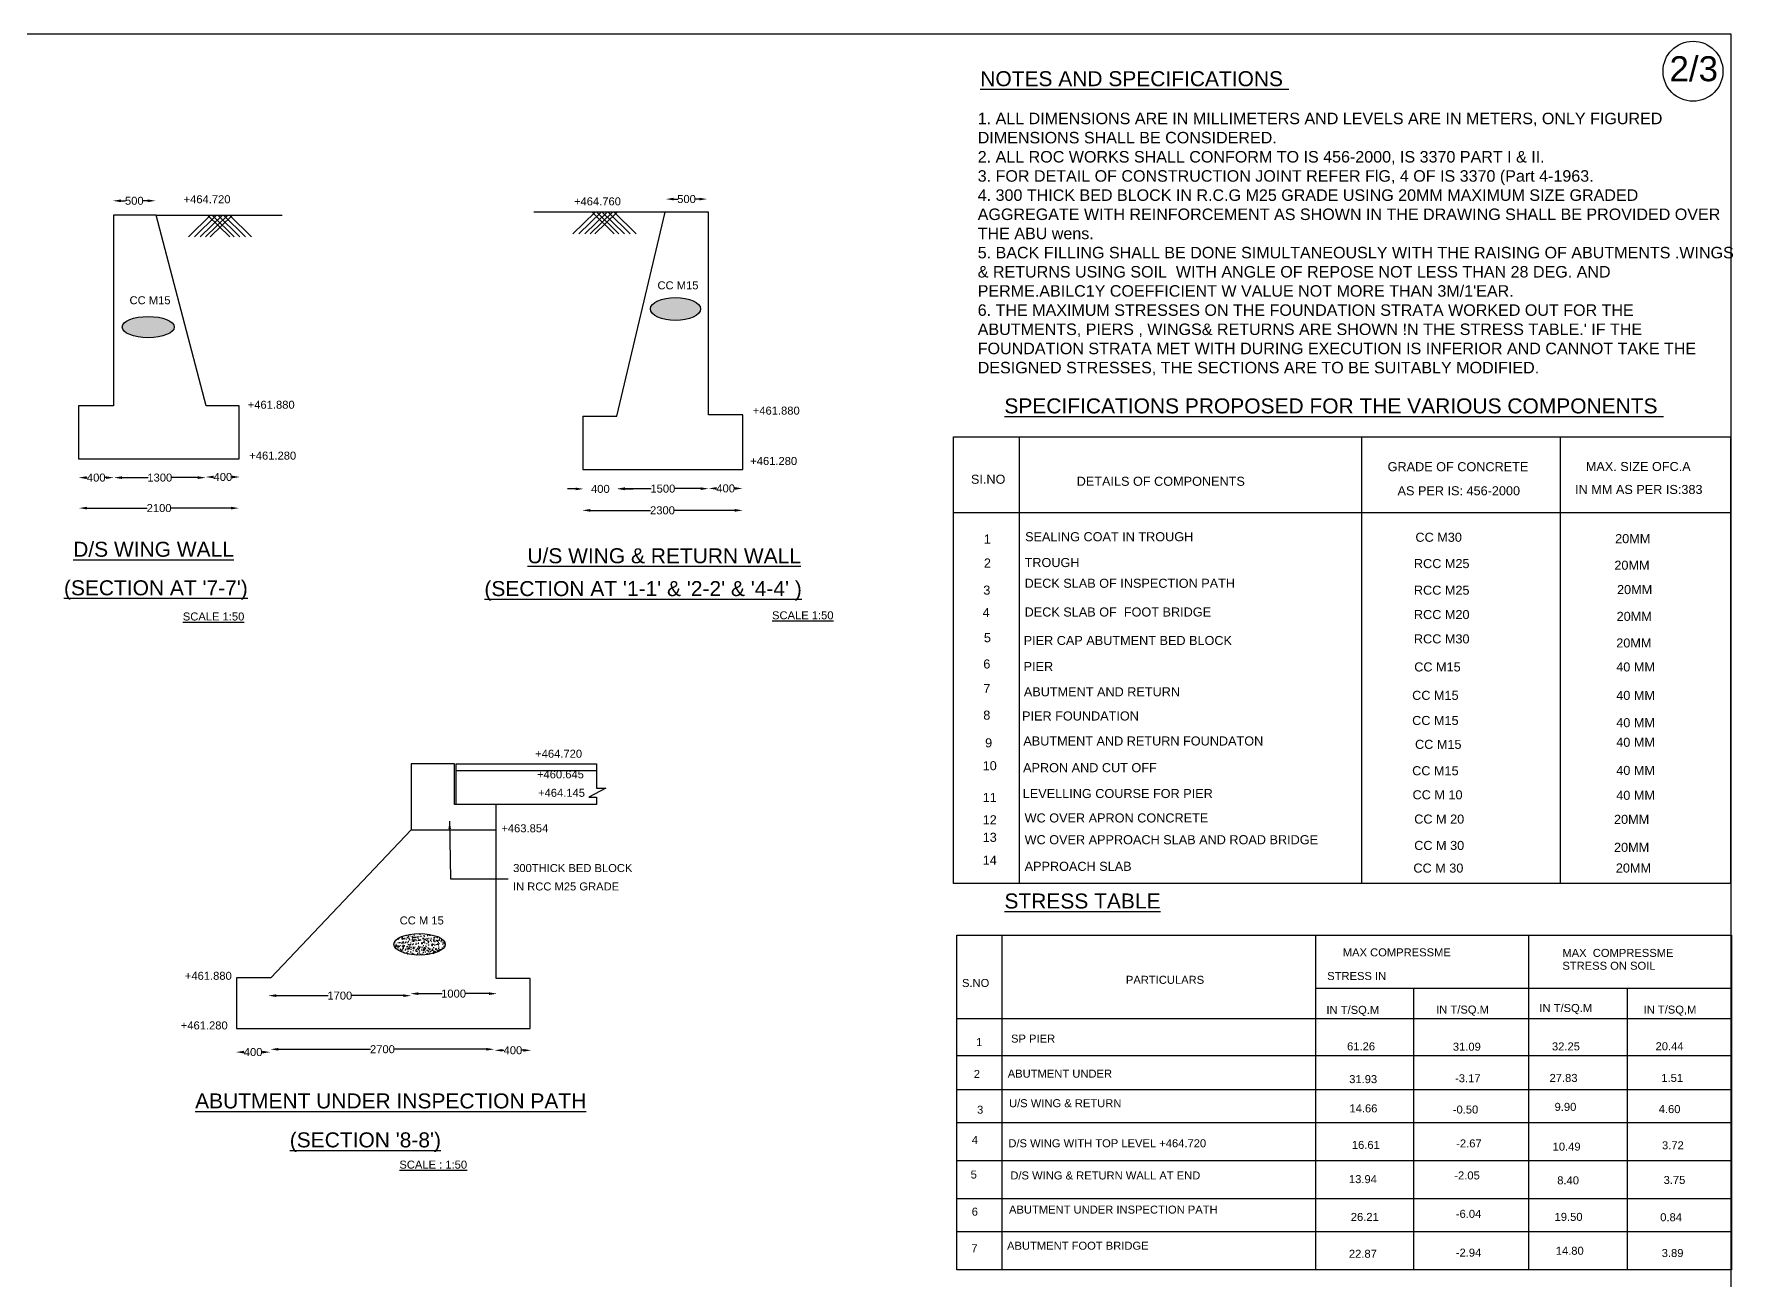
# Model space of a CAD drawing. Header units: millimetres. Extents: x 5124 to 2362688, y 2311 to 45694195.
# Drawn here: x 2345698 to 2362688, y 45681730 to 45694195 of the extents above; entities that cross this region are included whole.
import ezdxf

# ---------------------------------------------------------------- set-up
doc = ezdxf.new("R2010")
doc.units = ezdxf.units.MM
doc.header["$MEASUREMENT"] = 0
for name, color, linetype in [('DIMENSION', 7, 'Continuous'), ('DRAWING', 2, 'Continuous'), ('TEXT', 7, 'Continuous')]:
    doc.layers.add(name, color=color, linetype=linetype)
doc.styles.get("Standard").update_dxf_attribs({"font": 'arial.ttf', "height": 80})
doc.dimstyles.get("Standard").update_dxf_attribs({"dimtxt": 80, "dimasz": 80, "dimexe": 0.18, "dimexo": 0.0625, "dimgap": 0.09, "dimtad": 0, "dimdec": 0, "dimzin": 0, "dimdsep": 46, "dimtxsty": 'Standard', "dimcen": 0.09, "dimse1": 1, "dimse2": 1, "dimadec": 0, "dimazin": 0, "dimtfac": 1, "dimtdec": 0, "dimtofl": 0, "dimtmove": 0, "dimatfit": 3, "dimfxl": 1, "dimtolj": 1, "dimtzin": 0, "dimarcsym": 0})
pattern_1 = [(49.99999999999999, (0, 0), (71.72601826007535, -6.275213498259511), [7.5, -82.5]), (355, (0, 0), (-13.8751333613, 75.21921337000119), [6, -66]), (100.4514, (5.977168000000001, -0.522934), (57.85093817140216, 68.94395420609536), [6.374019000000001, -70.1142112]), (46.18420000000001, (0, 20), (106.7241048625644, -16.55190143290181), [11.25, -123.75]), (96.6356, (8.8936745, 18.6206693), (93.46627055487033, 97.41178709004417), [9.561028799999999, -105.1713]), (351.1842, (0, 20), (93.46619451336272, 97.41186009253246), [9, -99]), (21, (10, 15), (59.69070521184616, -40.26188906653388), [7.5, -82.5]), (326.0000000000001, (10, 15), (24.33153319215817, 72.5150045046853), [6, -66]), (71.4514, (14.9742233, 11.6448394), (84.02226285814899, 32.25304967099524), [6.374019000000001, -70.1142112]), (37.50000000000001, (0, 0), (1.215985531729067, 33.28938538313115), [0, -65.19999999999999, 0, -67, 0, -66.25]), (7.499999999999999, (0, 0), (26.30695374421486, 39.44117118823603), [0, -38.2, 0, -63.7, 0, -25.25]), (327.5, (-22.3, 0), (53.3822436172409, -2.255487173437976), [0, -25, 0, -78, 0, -103.5]), (317.5, (-32.3, 0), (58.31861693423862, 10.01049823323177), [0, -32.5, 0, -51.8, 0, -73.5])]

# ---------------------------------------------------------------- blocks, each defined once
blk = doc.blocks.new('*D62')
at = {"layer": 'Defpoints', "color": 0, "transparency": 16777216}
for p in [(2346149.710951075, 45689477.47441238), (2347749.374407856, 45689496.07917457), (2347749.374407856, 45689451.63411862)]:
    blk.add_point(p, dxfattribs=at)
at = {"layer": 'DIMENSION', "color": 0, "lineweight": -2, "transparency": 16777216}
for p, q in [((2346229.710951075, 45689451.63411862), (2346829.452679466, 45689451.63411862)), ((2347669.374407856, 45689451.63411862), (2347069.632679465, 45689451.63411862))]:
    blk.add_line(p, q, dxfattribs=at)
at = {"layer": 'DIMENSION', "color": 0, "transparency": 16777216}
for points in [[(2346229.710951075, 45689464.96745196), (2346229.710951075, 45689438.30078529), (2346149.710951075, 45689451.63411862)], [(2347669.374407856, 45689464.96745196), (2347669.374407856, 45689438.30078529), (2347749.374407856, 45689451.63411862)]]:
    blk.add_solid(points, dxfattribs=at)
at = {"layer": 'DIMENSION', "color": 0, "transparency": 16777216, "insert": (2346949.542679465, 45689451.63411862), "char_height": 80, "attachment_point": 5}
blk.add_mtext('\\A1;2100', dxfattribs=at)
blk = doc.blocks.new('*D63')
at = {"layer": 'Defpoints', "color": 0, "transparency": 16777216}
for p in [(2346144.364657079, 45689756.39999393), (2346144.364657079, 45689756.39999393), (2346497.14896037, 45689740.52682645)]:
    blk.add_point(p, dxfattribs=at)
at = {"layer": 'DIMENSION', "color": 0, "lineweight": -2, "transparency": 16777216}
for p, q in [((2346224.364657079, 45689756.39999393), (2346230.816876937, 45689756.39999393)), ((2346417.14896037, 45689756.39999393), (2346410.696740511, 45689756.39999393))]:
    blk.add_line(p, q, dxfattribs=at)
at = {"layer": 'DIMENSION', "color": 0, "transparency": 16777216}
for points in [[(2346224.364657079, 45689769.73332727), (2346224.364657079, 45689743.0666606), (2346144.364657079, 45689756.39999393)], [(2346417.14896037, 45689769.73332727), (2346417.14896037, 45689743.0666606), (2346497.14896037, 45689756.39999393)]]:
    blk.add_solid(points, dxfattribs=at)
at = {"layer": 'DIMENSION', "color": 0, "transparency": 16777216, "insert": (2346320.756808724, 45689756.39999393), "char_height": 80, "attachment_point": 5}
blk.add_mtext('\\A1;400', dxfattribs=at)
blk = doc.blocks.new('*D64')
at = {"layer": 'Defpoints', "color": 0, "transparency": 16777216}
for p in [(2346497.14896037, 45689756.39999393), (2347415.659547027, 45689756.39999393), (2347415.659547027, 45689756.39999393)]:
    blk.add_point(p, dxfattribs=at)
at = {"layer": 'DIMENSION', "color": 0, "lineweight": -2, "transparency": 16777216}
for p, q in [((2346577.14896037, 45689756.39999393), (2346840.761729823, 45689756.39999393)), ((2347335.659547027, 45689756.39999393), (2347072.046777572, 45689756.39999393))]:
    blk.add_line(p, q, dxfattribs=at)
at = {"layer": 'DIMENSION', "color": 0, "transparency": 16777216}
for points in [[(2346577.14896037, 45689769.73332727), (2346577.14896037, 45689743.0666606), (2346497.14896037, 45689756.39999393)], [(2347335.659547027, 45689769.73332727), (2347335.659547027, 45689743.0666606), (2347415.659547027, 45689756.39999393)]]:
    blk.add_solid(points, dxfattribs=at)
at = {"layer": 'DIMENSION', "color": 0, "transparency": 16777216, "insert": (2346956.404253698, 45689756.39999393), "char_height": 80, "attachment_point": 5}
blk.add_mtext('\\A1;1300', dxfattribs=at)
blk = doc.blocks.new('*D65')
at = {"layer": 'Defpoints', "color": 0, "transparency": 16777216}
for p in [(2347415.659547027, 45689756.39999393), (2347758.909511347, 45689762.7491986), (2347758.909511347, 45689756.39999393)]:
    blk.add_point(p, dxfattribs=at)
at = {"layer": 'DIMENSION', "color": 0, "lineweight": -2, "transparency": 16777216}
for p, q in [((2347495.659547027, 45689762.7491986), (2347497.3445974, 45689762.7491986)), ((2347678.909511347, 45689762.7491986), (2347677.224460974, 45689762.7491986))]:
    blk.add_line(p, q, dxfattribs=at)
at = {"layer": 'DIMENSION', "color": 0, "transparency": 16777216}
for points in [[(2347495.659547027, 45689776.08253194), (2347495.659547027, 45689749.41586526), (2347415.659547027, 45689762.7491986)], [(2347678.909511347, 45689776.08253194), (2347678.909511347, 45689749.41586526), (2347758.909511347, 45689762.7491986)]]:
    blk.add_solid(points, dxfattribs=at)
at = {"layer": 'DIMENSION', "color": 0, "transparency": 16777216, "insert": (2347587.284529187, 45689762.7491986), "char_height": 80, "attachment_point": 5}
blk.add_mtext('\\A1;400', dxfattribs=at)
blk = doc.blocks.new('*D66')
at = {"layer": 'Defpoints', "color": 0, "transparency": 16777216}
for p in [(2346487.66278621, 45692524.48400271), (2346915.139243199, 45692525.71470065), (2346915.139243199, 45692515.87036369)]:
    blk.add_point(p, dxfattribs=at)
at = {"layer": 'DIMENSION', "color": 0, "lineweight": -2, "transparency": 16777216}
for p, q in [((2346567.66278621, 45692525.71470065), (2346613.070905564, 45692525.71470065)), ((2346835.139243199, 45692525.71470065), (2346789.731123845, 45692525.71470065))]:
    blk.add_line(p, q, dxfattribs=at)
at = {"layer": 'DIMENSION', "color": 0, "transparency": 16777216}
for points in [[(2346567.66278621, 45692539.04803399), (2346567.66278621, 45692512.38136732), (2346487.66278621, 45692525.71470065)], [(2346835.139243199, 45692539.04803399), (2346835.139243199, 45692512.38136732), (2346915.139243199, 45692525.71470065)]]:
    blk.add_solid(points, dxfattribs=at)
at = {"layer": 'DIMENSION', "color": 0, "transparency": 16777216, "insert": (2346701.401014704, 45692525.71470065), "char_height": 80, "attachment_point": 5}
blk.add_mtext('\\A1;500', dxfattribs=at)
blk = doc.blocks.new('*D67')
at = {"layer": 'Defpoints', "color": 0, "transparency": 16777216}
for p in [(2352016.188725879, 45692536.71836817), (2352430.939734053, 45692542.94821165), (2352430.939734053, 45692536.71836817)]:
    blk.add_point(p, dxfattribs=at)
at = {"layer": 'DIMENSION', "color": 0, "lineweight": -2, "transparency": 16777216}
for p, q in [((2352096.188725879, 45692542.94821165), (2352135.234120826, 45692542.94821165)), ((2352350.939734053, 45692542.94821165), (2352311.894339107, 45692542.94821165))]:
    blk.add_line(p, q, dxfattribs=at)
at = {"layer": 'DIMENSION', "color": 0, "transparency": 16777216}
for points in [[(2352096.188725879, 45692556.28154498), (2352096.188725879, 45692529.61487831), (2352016.188725879, 45692542.94821165)], [(2352350.939734053, 45692556.28154498), (2352350.939734053, 45692529.61487831), (2352430.939734053, 45692542.94821165)]]:
    blk.add_solid(points, dxfattribs=at)
at = {"layer": 'DIMENSION', "color": 0, "transparency": 16777216, "insert": (2352223.564229966, 45692542.94821165), "char_height": 80, "attachment_point": 5}
blk.add_mtext('\\A1;500', dxfattribs=at)
blk = doc.blocks.new('*D68')
at = {"layer": 'Defpoints', "color": 0, "transparency": 16777216}
for p in [(2351193.825040297, 45689643.43445089), (2351193.825040297, 45689626.93113116), (2351529.768479275, 45689632.43234162)]:
    blk.add_point(p, dxfattribs=at)
at = {"layer": 'DIMENSION', "color": 0, "lineweight": -2, "transparency": 16777216}
for p, q in [((2351113.825040297, 45689643.43445089), (2351033.825040297, 45689643.43445089)), ((2351609.768479275, 45689643.43445089), (2351689.768479275, 45689643.43445089))]:
    blk.add_line(p, q, dxfattribs=at)
at = {"layer": 'DIMENSION', "color": 0, "transparency": 16777216}
for points in [[(2351113.825040297, 45689656.76778423), (2351113.825040297, 45689630.10111756), (2351193.825040297, 45689643.43445089)], [(2351609.768479275, 45689656.76778423), (2351609.768479275, 45689630.10111756), (2351529.768479275, 45689643.43445089)]]:
    blk.add_solid(points, dxfattribs=at)
at = {"layer": 'DIMENSION', "color": 0, "transparency": 16777216, "insert": (2351361.796759786, 45689643.43445089), "char_height": 80, "attachment_point": 5}
blk.add_mtext('\\A1;400', dxfattribs=at)
blk = doc.blocks.new('*D69')
at = {"layer": 'Defpoints', "color": 0, "transparency": 16777216}
for p in [(2351529.768479275, 45689632.43234162), (2352443.975578315, 45689646.18474448), (2352443.975578315, 45689643.43445089)]:
    blk.add_point(p, dxfattribs=at)
at = {"layer": 'DIMENSION', "color": 0, "lineweight": -2, "transparency": 16777216}
for p, q in [((2351609.768479275, 45689646.18474448), (2351871.229504921, 45689646.18474448)), ((2352363.975578315, 45689646.18474448), (2352102.51455267, 45689646.18474448))]:
    blk.add_line(p, q, dxfattribs=at)
at = {"layer": 'DIMENSION', "color": 0, "transparency": 16777216}
for points in [[(2351609.768479275, 45689659.51807781), (2351609.768479275, 45689632.85141114), (2351529.768479275, 45689646.18474448)], [(2352363.975578315, 45689659.51807781), (2352363.975578315, 45689632.85141114), (2352443.975578315, 45689646.18474448)]]:
    blk.add_solid(points, dxfattribs=at)
at = {"layer": 'DIMENSION', "color": 0, "transparency": 16777216, "insert": (2351986.872028795, 45689646.18474448), "char_height": 80, "attachment_point": 5}
blk.add_mtext('\\A1;1500', dxfattribs=at)
blk = doc.blocks.new('*D70')
at = {"layer": 'Defpoints', "color": 0, "transparency": 16777216}
for p in [(2352443.975578315, 45689643.43445089), (2352785.583351944, 45689648.27465595), (2352785.583351944, 45689648.27465595)]:
    blk.add_point(p, dxfattribs=at)
at = {"layer": 'DIMENSION', "color": 0, "lineweight": -2, "transparency": 16777216}
for p, q in [((2352523.975578315, 45689648.27465595), (2352524.839533343, 45689648.27465595)), ((2352705.583351944, 45689648.27465595), (2352704.719396917, 45689648.27465595))]:
    blk.add_line(p, q, dxfattribs=at)
at = {"layer": 'DIMENSION', "color": 0, "transparency": 16777216}
for points in [[(2352523.975578315, 45689661.60798929), (2352523.975578315, 45689634.94132262), (2352443.975578315, 45689648.27465595)], [(2352705.583351944, 45689661.60798929), (2352705.583351944, 45689634.94132262), (2352785.583351944, 45689648.27465595)]]:
    blk.add_solid(points, dxfattribs=at)
at = {"layer": 'DIMENSION', "color": 0, "transparency": 16777216, "insert": (2352614.77946513, 45689648.27465595), "char_height": 80, "attachment_point": 5}
blk.add_mtext('\\A1;400', dxfattribs=at)
blk = doc.blocks.new('*D71')
at = {"layer": 'Defpoints', "color": 0, "transparency": 16777216}
for p in [(2351180.683692164, 45689427.83418431), (2352785.490844927, 45689435.85600378), (2352785.490844927, 45689429.10321496)]:
    blk.add_point(p, dxfattribs=at)
at = {"layer": 'DIMENSION', "color": 0, "lineweight": -2, "transparency": 16777216}
for p, q in [((2351260.683692164, 45689429.10321496), (2351862.997268545, 45689429.10321496)), ((2352705.490844927, 45689429.10321496), (2352103.177268545, 45689429.10321496))]:
    blk.add_line(p, q, dxfattribs=at)
at = {"layer": 'DIMENSION', "color": 0, "transparency": 16777216}
for points in [[(2351260.683692164, 45689442.43654829), (2351260.683692164, 45689415.76988162), (2351180.683692164, 45689429.10321496)], [(2352705.490844927, 45689442.43654829), (2352705.490844927, 45689415.76988162), (2352785.490844927, 45689429.10321496)]]:
    blk.add_solid(points, dxfattribs=at)
at = {"layer": 'DIMENSION', "color": 0, "transparency": 16777216, "insert": (2351983.087268545, 45689429.10321496), "char_height": 80, "attachment_point": 5}
blk.add_mtext('\\A1;2300', dxfattribs=at)
blk = doc.blocks.new('*D72')
at = {"layer": 'Defpoints', "color": 0, "transparency": 16777216}
for p in [(2348040.315094113, 45684563.20122154), (2349472.620359352, 45684574.54707856), (2349472.620359352, 45684572.89066945)]:
    blk.add_point(p, dxfattribs=at)
at = {"layer": 'DIMENSION', "color": 0, "lineweight": -2, "transparency": 16777216}
for p, q in [((2348120.315094113, 45684574.54707856), (2348640.825202858, 45684574.54707856)), ((2349392.620359352, 45684574.54707856), (2348872.110250607, 45684574.54707856))]:
    blk.add_line(p, q, dxfattribs=at)
at = {"layer": 'DIMENSION', "color": 0, "transparency": 16777216}
for points in [[(2348120.315094113, 45684587.88041189), (2348120.315094113, 45684561.21374522), (2348040.315094113, 45684574.54707856)], [(2349392.620359352, 45684587.88041189), (2349392.620359352, 45684561.21374522), (2349472.620359352, 45684574.54707856)]]:
    blk.add_solid(points, dxfattribs=at)
at = {"layer": 'DIMENSION', "color": 0, "transparency": 16777216, "insert": (2348756.467726733, 45684574.54707856), "char_height": 80, "attachment_point": 5}
blk.add_mtext('\\A1;1700', dxfattribs=at)
blk = doc.blocks.new('*D73')
at = {"layer": 'Defpoints', "color": 0, "transparency": 16777216}
for p in [(2349461.326362101, 45684576.42941143), (2350327.055692744, 45684594.48662912), (2350327.055692744, 45684578.59881418)]:
    blk.add_point(p, dxfattribs=at)
at = {"layer": 'DIMENSION', "color": 0, "lineweight": -2, "transparency": 16777216}
for p, q in [((2349541.326362101, 45684594.48662912), (2349778.548503548, 45684594.48662912)), ((2350247.055692744, 45684594.48662912), (2350009.833551297, 45684594.48662912))]:
    blk.add_line(p, q, dxfattribs=at)
at = {"layer": 'DIMENSION', "color": 0, "transparency": 16777216}
for points in [[(2349541.326362101, 45684607.81996246), (2349541.326362101, 45684581.15329579), (2349461.326362101, 45684594.48662912)], [(2350247.055692744, 45684607.81996246), (2350247.055692744, 45684581.15329579), (2350327.055692744, 45684594.48662912)]]:
    blk.add_solid(points, dxfattribs=at)
at = {"layer": 'DIMENSION', "color": 0, "transparency": 16777216, "insert": (2349894.191027422, 45684594.48662912), "char_height": 80, "attachment_point": 5}
blk.add_mtext('\\A1;1000', dxfattribs=at)
blk = doc.blocks.new('*D74')
at = {"layer": 'Defpoints', "color": 0, "transparency": 16777216}
for p in [(2350303.196527432, 45684009.28523771), (2350671.681029994, 45684027.82112569), (2350671.681029994, 45684017.22914518)]:
    blk.add_point(p, dxfattribs=at)
at = {"layer": 'DIMENSION', "color": 0, "lineweight": -2, "transparency": 16777216}
for p, q in [((2350383.196527432, 45684027.82112569), (2350397.498846925, 45684027.82112569)), ((2350591.681029994, 45684027.82112569), (2350577.378710499, 45684027.82112569))]:
    blk.add_line(p, q, dxfattribs=at)
at = {"layer": 'DIMENSION', "color": 0, "transparency": 16777216}
for points in [[(2350383.196527432, 45684041.15445903), (2350383.196527432, 45684014.48779236), (2350303.196527432, 45684027.82112569)], [(2350591.681029994, 45684041.15445903), (2350591.681029994, 45684014.48779236), (2350671.681029994, 45684027.82112569)]]:
    blk.add_solid(points, dxfattribs=at)
at = {"layer": 'DIMENSION', "color": 0, "transparency": 16777216, "insert": (2350487.438778712, 45684027.82112569), "char_height": 80, "attachment_point": 5}
blk.add_mtext('\\A1;400', dxfattribs=at)
blk = doc.blocks.new('*D75')
at = {"layer": 'Defpoints', "color": 0, "transparency": 16777216}
for p in [(2348062.34858374, 45684038.12950652), (2348062.34858374, 45684038.12950652), (2350303.196527432, 45684027.82112569)]:
    blk.add_point(p, dxfattribs=at)
at = {"layer": 'DIMENSION', "color": 0, "lineweight": -2, "transparency": 16777216}
for p, q in [((2348142.34858374, 45684038.12950652), (2349062.682555586, 45684038.12950652)), ((2350223.196527432, 45684038.12950652), (2349302.862555586, 45684038.12950652))]:
    blk.add_line(p, q, dxfattribs=at)
at = {"layer": 'DIMENSION', "color": 0, "transparency": 16777216}
for points in [[(2348142.34858374, 45684051.46283986), (2348142.34858374, 45684024.79617319), (2348062.34858374, 45684038.12950652)], [(2350223.196527432, 45684051.46283986), (2350223.196527432, 45684024.79617319), (2350303.196527432, 45684038.12950652)]]:
    blk.add_solid(points, dxfattribs=at)
at = {"layer": 'DIMENSION', "color": 0, "transparency": 16777216, "insert": (2349182.772555586, 45684038.12950652), "char_height": 80, "attachment_point": 5}
blk.add_mtext('\\A1;2700', dxfattribs=at)
blk = doc.blocks.new('*D76')
at = {"layer": 'Defpoints', "color": 0, "transparency": 16777216}
for p in [(2347717.188081926, 45684038.12950652), (2347717.188081926, 45684009.85742343), (2348062.34858374, 45684038.12950652)]:
    blk.add_point(p, dxfattribs=at)
at = {"layer": 'DIMENSION', "color": 0, "lineweight": -2, "transparency": 16777216}
for p, q in [((2347797.188081926, 45684009.85742343), (2347799.828401046, 45684009.85742343)), ((2347982.34858374, 45684009.85742343), (2347979.70826462, 45684009.85742343))]:
    blk.add_line(p, q, dxfattribs=at)
at = {"layer": 'DIMENSION', "color": 0, "transparency": 16777216}
for points in [[(2347797.188081926, 45684023.19075677), (2347797.188081926, 45683996.5240901), (2347717.188081926, 45684009.85742343)], [(2347982.34858374, 45684023.19075677), (2347982.34858374, 45683996.5240901), (2348062.34858374, 45684009.85742343)]]:
    blk.add_solid(points, dxfattribs=at)
at = {"layer": 'DIMENSION', "color": 0, "transparency": 16777216, "insert": (2347889.768332833, 45684009.85742343), "char_height": 80, "attachment_point": 5}
blk.add_mtext('\\A1;400', dxfattribs=at)

msp = doc.modelspace()

# ---------------------------------------------------------------- hatches: boundary and pattern name
at = {"layer": 'DRAWING'}
h = msp.add_hatch(dxfattribs=at)
h.set_pattern_fill('AR-CONC', color=0, scale=10, style=0)
h.set_pattern_definition(pattern_1)
edge = h.paths.add_edge_path()
edge.add_ellipse((2352113.059806096, 45691443.7006852), major_axis=(-250.5387053079903, 0), ratio=0.4602732954616293, start_angle=0, end_angle=360)
edge = h.paths.add_edge_path()
edge.add_ellipse((2346840.65370502, 45691262.11211719), major_axis=(-260.4581353096291, 0), ratio=0.4082191090763219, start_angle=0, end_angle=360)
h = msp.add_hatch(dxfattribs=at)
h.set_pattern_fill('AR-CONC', color=0, scale=10, style=0)
h.set_pattern_definition(pattern_1)
edge = h.paths.add_edge_path()
edge.add_ellipse((2349553.746668668, 45685088.57346968), major_axis=(-256.932885968592, 0), ratio=0.4195584392047936, start_angle=0, end_angle=360)

# ---------------------------------------------------------------- linework, layer by layer
at = {"layer": 'DRAWING', "color": 0}
for points in [[(2346493.929110311, 45690475.11644268), (2346143.958927712, 45690475.11644268), (2346143.958927712, 45689945.34306645), (2347751.5050369, 45689945.34306645), (2347751.505036899, 45690475.11644268), (2347421.610110622, 45690475.11644268), (2346919.163991102, 45692383.30312982), (2348180.245408767, 45692383.30312982)], [(2346919.163991102, 45692383.30312982), (2346493.929110311, 45692383.30312982), (2346493.929110311, 45690475.11644268)], [(2347241.815756091, 45692165.53914898), (2347464.445326332, 45692383.30312982)], [(2347301.842146195, 45692165.53914898), (2347524.471716436, 45692383.30312982)], [(2347360.348868002, 45692165.53914898), (2347582.978438243, 45692383.30312982)], [(2347414.296663014, 45692165.53914898), (2347636.926233255, 45692383.30312982)], [(2347655.282754806, 45692164.76305294), (2347434.172852862, 45692383.30312982)], [(2347461.405989738, 45692165.53914898), (2347684.03555998, 45692383.30312982)], [(2347700.872413233, 45692164.76305294), (2347479.762511289, 45692383.30312982)], [(2347756.339798447, 45692164.76305294), (2347535.229896502, 45692383.30312982)], [(2347814.84659835, 45692164.76305294), (2347593.736696405, 45692383.30312982)], [(2347874.872988454, 45692164.76305294), (2347653.763086509, 45692383.30312982)], [(2351187.289422203, 45690369.75095203), (2351187.289422203, 45689838.1802227), (2352786.838978866, 45689838.1802227), (2352786.838978866, 45690383.04463383), (2352442.685379584, 45690383.04463383), (2352442.685379584, 45692413.20285126), (2350696.275294254, 45692413.20285126)], [(2351088.117848098, 45692195.43887042), (2351310.74741834, 45692413.20285126)], [(2351148.144238202, 45692195.43887042), (2351370.773808443, 45692413.20285126)], [(2351187.289422203, 45690369.75095203), (2351526.230666219, 45690369.75095203), (2352009.70072934, 45692413.20285126)], [(2351206.650960009, 45692195.43887042), (2351429.280530251, 45692413.20285126)], [(2351260.598755021, 45692195.43887042), (2351483.228325263, 45692413.20285126)], [(2351501.584846814, 45692194.66277438), (2351280.474944869, 45692413.20285126)], [(2351307.708081746, 45692195.43887042), (2351530.337651987, 45692413.20285126)], [(2351547.174505241, 45692194.66277438), (2351326.064603296, 45692413.20285126)], [(2351602.641890454, 45692194.66277438), (2351381.531988509, 45692413.20285126)], [(2351661.148690357, 45692194.66277438), (2351440.038788412, 45692413.20285126)], [(2351721.175080461, 45692194.66277438), (2351500.065178516, 45692413.20285126)], [(2355548.396120839, 45690165.1989138), (2355548.396120839, 45685697.54606375)], [(2358972.656005951, 45690165.1989138), (2358972.656005951, 45685697.54606375)], [(2360959.165972793, 45690165.1989138), (2360959.165972793, 45685697.54606375)], [(2354892.341531608, 45689407.34713828), (2362663.37913137, 45689407.34713828)], [(2349920.283570771, 45686487.89850047), (2349902.775561274, 45686487.89850047), (2349902.775561274, 45686893.27783623), (2349470.11126045, 45686893.27783623), (2349470.11126045, 45686234.4380219), (2348065.675586152, 45684751.68990667), (2347724.881829075, 45684751.68990667), (2347724.881829075, 45684245.98663206), (2350658.454538777, 45684245.98663206), (2350658.454538777, 45684744.85414486), (2350321.054908009, 45684744.85414486), (2350321.054908009, 45686487.89850047)], [(2351323.770535964, 45686893.27783623), (2351323.770535964, 45686650.64572674), (2351417.307724509, 45686650.64572674), (2351245.33569053, 45686559.89150831), (2351323.770535964, 45686559.89150833), (2351323.770535964, 45686487.89850047), (2349920.283570771, 45686487.89850047), (2349920.283570771, 45686893.27783623), (2351323.770535964, 45686893.27783623)], [(2349920.283570771, 45686827.57750661), (2351323.770535964, 45686827.57750661)], [(2349470.11126045, 45686234.4380219), (2350321.054908009, 45686234.4380219)], [(2355375.646839214, 45685179.86486045), (2355375.646839214, 45681833.17222593)], [(2358514.408356924, 45685179.86486045), (2358514.408356924, 45681833.17222593)], [(2360643.626594885, 45685179.86486045), (2360643.626594885, 45681833.17222593)], [(2358514.408356924, 45684648.06166012), (2362671.890744361, 45684648.06166012)], [(2354925.941337932, 45684345.48400406), (2362671.890744361, 45684345.48400406)], [(2354925.941337932, 45683974.35195211), (2362671.890744361, 45683974.35195211)], [(2354925.941337932, 45683635.49232388), (2362671.890744361, 45683635.49232388)], [(2354925.941337932, 45683304.7007195), (2362671.890744361, 45683304.7007195)], [(2354925.941337932, 45682925.50064371), (2362671.890744361, 45682925.50064371)], [(2354925.941337932, 45682546.30048583), (2362671.890744361, 45682546.30048583)], [(2354925.941337932, 45682215.50896353), (2362671.890744361, 45682215.50896353)]]:
    msp.add_lwpolyline(points, dxfattribs=at)
for points in [[(2354892.341531608, 45690165.1989138), (2362663.37913137, 45690165.1989138), (2362663.37913137, 45685697.54606375), (2354892.341531608, 45685697.54606375)], [(2354925.941337932, 45685179.86486045), (2362671.890744361, 45685179.86486045), (2362671.890744361, 45681833.17222593), (2354925.941337932, 45681833.17222593)]]:
    msp.add_lwpolyline(points, close=True, dxfattribs=at)
for centre, major_axis, ratio in [((2352113.059806096, 45691443.7006852), (-250.5387053079903, 0), 0.4602732954616293), ((2346840.65370502, 45691262.11211719), (-260.4581353096291, 0), 0.4082191090763219), ((2349553.746668668, 45685088.57346968), (-256.932885968592, 0), 0.4195584392047936)]:
    msp.add_ellipse(centre, major_axis=major_axis, ratio=ratio, dxfattribs=at)
at = {"layer": 'TEXT', "color": 0}
msp.add_lwpolyline([(2362665.843633015, 45672754.54968548), (2332709.653720635, 45672754.54968548), (2332709.653720635, 45694194.61990813), (2362665.843633015, 45694194.61990813)], close=True, dxfattribs=at)
at = {"layer": 'TEXT'}
for points in [[(2359493.928976368, 45684648.06166012), (2359493.928976368, 45681833.17222593)], [(2361630.319489121, 45684648.06166012), (2361630.319489121, 45681833.17222593)]]:
    msp.add_lwpolyline(points, dxfattribs=at)
at = {"layer": 'TEXT', "color": 0}
msp.add_circle((2362288.014583629, 45693821.61516836), 299.6933071724909, dxfattribs=at)

# ---------------------------------------------------------------- texts
at = {"layer": 'DIMENSION', "color": 0}
for s, height, p in [('%%UNOTES AND SPECIFICATIONS ', 150, (2355160.921575721, 45693672.40567167)), ('%%USPECIFICATIONS PROPOSED FOR THE VARIOUS COMPONENTS ', 150, (2355402.250793776, 45690399.2080541)), ('SI.NO', 90.66036872521047, (2355067.469929707, 45689695.15221642)), ('GRADE OF CONCRETE', 90.66036872521047, (2359234.371023442, 45689820.60293657)), ('MAX. SIZE OFC.A', 90.66036872521047, (2361215.950094752, 45689822.35288715)), ('DETAILS OF COMPONENTS', 90.66036872521047, (2356125.034800337, 45689674.69934911)), ('AS PER IS: 456-2000', 90.66036872521047, (2359333.493463046, 45689579.62873702)), ('IN MM AS PER IS:383 ', 90.66036872521047, (2361109.149464547, 45689592.72330878)), ('1', 90.66036872521047, (2355196.158557004, 45689097.12809167)), ('SEALING COAT IN TROUGH', 90.66036872521047, (2355609.0696779, 45689120.21792543)), ('CC M30', 90.66036872521047, (2359512.353618492, 45689114.75747901)), ('20MM', 90.66036872521047, (2361509.290737112, 45689100.87892382)), ('2', 90.66036872521047, (2355197.166940478, 45688856.93818412)), ('TROUGH', 90.66036872521047, (2355604.278515315, 45688861.80120698)), ('RCC M25', 90.66036872521047, (2359497.221352042, 45688851.36096413)), ('20MM', 90.66036872521047, (2361501.679001327, 45688834.71696816)), ('3', 90.66036872521047, (2355191.137349309, 45688585.90833601)), ('DECK SLAB OF INSPECTION PATH ', 90.66036872521047, (2355604.278515315, 45688654.35957334)), ('RCC M25', 90.66036872521047, (2359497.221352042, 45688585.22880794)), ('20MM', 90.66036872521047, (2361528.320276146, 45688591.36893429)), ('4', 90.66036872521047, (2355185.1076398, 45688363.06154735)), ('DECK SLAB OF  FOOT BRIDGE ', 90.66036872521047, (2355604.278515315, 45688367.10155779)), ('RCC M20', 90.66036872521047, (2359497.221352042, 45688341.64681123)), ('20MM', 90.66036872521047, (2361524.268334048, 45688323.50093801)), ('5', 90.66036872521047, (2355197.166940478, 45688110.10035255)), ('PIER CAP ABUTMENT BED BLOCK', 90.66036872521047, (2355595.082963715, 45688082.06618922)), ('RCC M30', 90.66036872521047, (2359497.221352042, 45688098.06473242)), ('20MM', 90.66036872521047, (2361520.462466156, 45688057.33898236)), ('6', 90.66036872521047, (2355191.03948132, 45687847.38583324)), ('PIER', 90.66036872521047, (2355594.111838746, 45687822.17230328)), ('CC M15', 90.66036872521047, (2359500.291591772, 45687817.41629025)), ('40 MM', 90.66036872521047, (2361520.462466156, 45687817.56549022)), ('7', 90.66036872521047, (2355191.03948132, 45687600.44753896)), ('ABUTMENT AND RETURN', 90.66036872521047, (2355596.504725795, 45687568.95021663)), ('CC M15', 90.66036872521047, (2359479.672648862, 45687533.14380472)), ('40 MM', 90.66036872521047, (2361520.462466156, 45687532.83451962)), ('8', 90.66036872521047, (2355191.03948132, 45687335.44059137)), ('PIER FOUNDATION', 90.66036872521047, (2355578.921895536, 45687327.01301973)), ('CC M15', 90.66036872521047, (2359479.672648862, 45687281.83044438)), ('40 MM', 90.66036872521047, (2361520.462466156, 45687260.09221542)), ('9', 90.66036872521047, (2355209.128609849, 45687058.38784274)), ('ABUTMENT AND RETURN FOUNDATON', 90.66036872521047, (2355591.576655745, 45687076.87177218)), ('CC M15', 90.66036872521047, (2359508.538969363, 45687042.87680729)), ('40 MM', 90.66036872521047, (2361520.462466156, 45687064.00828734)), ('10', 90.66036872521047, (2355185.009771811, 45686829.51820179)), ('APRON AND CUT OFF', 90.66036872521047, (2355589.010538841, 45686809.8199368)), ('CC M15', 90.66036872521047, (2359479.672648862, 45686779.2038058)), ('40 MM', 90.66036872521047, (2361520.462466156, 45686782.27450386)), ('11', 90.66036872521047, (2355185.009771811, 45686511.23385686)), ('LEVELLING COURSE FOR PIER', 90.66036872521047, (2355585.877433731, 45686551.21807355)), ('CC M 10', 90.66036872521047, (2359483.755724437, 45686538.6127572)), ('40 MM', 90.66036872521047, (2361520.462466156, 45686533.50953245)), ('WC OVER APRON CONCRETE ', 90.66036872521047, (2355604.278515315, 45686306.88857188)), ('CC M 20', 90.66036872521047, (2359500.250878765, 45686295.53915764)), ('20MM', 90.66036872521047, (2361498.142158601, 45686292.89393828)), ('12', 90.66036872521047, (2355185.009771811, 45686288.4885086)), ('13', 90.66036872521047, (2355185.009771811, 45686113.22579566)), ('WC OVER APPROACH SLAB AND ROAD BRIDGE ', 90.66036872521047, (2355604.278515315, 45686089.19517913)), ('CC M 30', 90.66036872521047, (2359500.250878765, 45686031.86615613)), ('20MM', 90.66036872521047, (2361498.142158601, 45686013.06674672)), ('14', 90.66036872521047, (2355185.009771811, 45685884.4107125)), ('APPROACH SLAB ', 90.66036872521047, (2355604.278515315, 45685823.12557723)), ('CC M 30', 90.66036872521047, (2359492.003301601, 45685805.27216021)), ('20MM', 90.66036872521047, (2361516.408927469, 45685806.23793154)), ('%%USTRESS TABLE', 150, (2355402.888231744, 45685446.44844178))]:
    msp.add_text(s, height=height, dxfattribs=at).set_placement(p)
at = {"layer": 'DRAWING', "color": 0}
msp.add_text('CC M 15', height=80, dxfattribs=at).set_placement((2349355.191232409, 45685286.9626511))
at = {"layer": 'TEXT', "color": 0}
for s, height, p in [('2/3', 250, (2362052.902953432, 45693721.94560282)), ('+464.720', 80, (2347194.332682378, 45692501.14573643)), ('+464.760', 80, (2351098.270265605, 45692480.22649601)), ('CC M15', 80, (2351933.164236606, 45691640.15888986)), ('CC M15', 80, (2346653.870095236, 45691490.85193196)), ('+461.880', 80, (2347835.684272157, 45690445.71362143)), ('+461.880', 80, (2352886.049520921, 45690386.98703907)), ('+461.280', 80, (2347851.126115556, 45689936.71063837)), ('+461.280', 80, (2352860.365532086, 45689882.9400705)), ('%%UD/S WING WALL', 150, (2346090.762149906, 45688964.97769459)), ('%%UU/S WING & RETURN WALL', 150, (2350632.21188675, 45688900.049978)), ("%%U(SECTION AT '7-7')", 150, (2345998.111475877, 45688579.36940274)), ("%%U(SECTION AT '1-1' & '2-2' & '4-4' )", 150, (2350202.364264262, 45688571.6021696)), ('%%USCALE 1:50', 80, (2353078.664895674, 45688339.27791368)), ('%%USCALE 1:50', 80, (2347186.727647533, 45688327.45070661)), ('+464.720', 80, (2350709.96690847, 45686954.74184658)), ('+460.645', 80, (2350728.094373844, 45686748.32154936)), ('+464.145', 80, (2350738.970930341, 45686563.62971275)), ('+463.854', 80, (2350371.621297354, 45686208.83599557)), ('300THICK BED BLOCK', 80, (2350489.86014174, 45685810.95521287)), ('IN RCC M25 GRADE', 80, (2350487.613687795, 45685626.9513237)), ('MAX COMPRESSME', 80, (2358785.890074106, 45684967.51567154)), ('MAX  COMPRESSME ', 80, (2360981.57369357, 45684962.19174449)), ('STRESS ON SOIL', 80, (2360981.57369357, 45684833.6787833)), ('+461.880', 80, (2347206.925600265, 45684733.29894378)), ('S.NO', 80, (2354978.102882854, 45684661.5306956)), ('PARTICULARS', 80, (2356617.21314866, 45684692.96274123)), ('STRESS IN  ', 80, (2358629.965841911, 45684731.31261653)), ('IN T/SQ.M', 80, (2358622.352110391, 45684392.22690632)), ('IN T/SQ.M', 80, (2359719.363893664, 45684395.15661363)), ('IN T/SQ.M', 80, (2360751.969295911, 45684411.11287934)), ('IN T/SQ,M', 80, (2361793.842096239, 45684395.18879379)), ('+461.280', 80, (2347166.253875501, 45684236.76206803)), ('SP PIER', 80, (2355468.516202565, 45684104.76776481)), ('1', 80, (2355118.710841772, 45684070.50542556)), ('61.26', 80, (2358828.775639282, 45684027.33460227)), ('31.09', 80, (2359886.393796053, 45684023.97916468)), ('32.25', 80, (2360877.460355543, 45684026.91355125)), ('20.44', 80, (2361913.444139104, 45684028.39424871)), ('ABUTMENT UNDER    ', 80, (2355435.417525464, 45683754.38033594)), ('2', 80, (2355095.920139323, 45683751.23390516)), ('31.93', 80, (2358849.862981349, 45683699.61685915)), ('-3.17', 80, (2359908.507345394, 45683708.17275708)), ('27.83', 80, (2360853.357456902, 45683711.6070853)), ('1.51', 80, (2361971.055040229, 45683711.6070853)), ('%%UABUTMENT UNDER INSPECTION PATH', 150, (2347309.845078904, 45683446.67307653)), ('U/S WING & RETURN ', 80, (2355448.379030243, 45683458.74308493)), ('9.90', 80, (2360903.822227371, 45683422.17576019)), ('3', 80, (2355128.966927298, 45683393.56571688)), ('14.66', 80, (2358852.206174581, 45683407.01176655)), ('-0.50', 80, (2359885.881490711, 45683395.47592086)), ('4.60', 80, (2361944.888151775, 45683399.76819491)), ("%%U(SECTION '8-8')", 150, (2348256.213676319, 45683057.00792126)), ('4', 80, (2355075.725090666, 45683090.92345424)), ('D/S WING WITH TOP LEVEL +464.720', 80, (2355441.803081262, 45683057.98115796)), ('16.61', 80, (2358876.762504363, 45683041.63479)), ('-2.67', 80, (2359919.820172949, 45683056.40703955)), ('10.49', 80, (2360884.311316896, 45683024.57536898)), ('3.72', 80, (2361977.964676211, 45683037.82472567)), ('%%USCALE : 1:50', 80, (2349352.138761025, 45682844.42698442)), ('5', 80, (2355064.570524949, 45682745.23432757)), ('D/S WING & RETURN WALL AT END ', 80, (2355461.53132735, 45682736.05756614)), ('-2.05', 80, (2359900.965260784, 45682736.1752864)), ('13.94', 80, (2358847.214440563, 45682699.20045585)), ('8.40', 80, (2360930.443943981, 45682687.1986547)), ('3.75', 80, (2361993.86150899, 45682690.96611317)), ('ABUTMENT UNDER INSPECTION PATH', 80, (2355448.379030243, 45682394.42445211)), ('6', 80, (2355075.483606652, 45682373.87512644)), ('26.21', 80, (2358865.888139931, 45682321.03351071)), ('-6.04', 80, (2359916.049230431, 45682351.89723186)), ('19.50', 80, (2360904.047146779, 45682321.75772832)), ('0.84', 80, (2361959.922627178, 45682317.99026985)), ('7', 80, (2355071.685721702, 45682008.10648789)), ('ABUTMENT FOOT BRIDGE ', 80, (2355428.650983728, 45682033.08173377)), ('22.87', 80, (2358846.978943756, 45681952.65179456)), ('-2.94', 80, (2359916.049230431, 45681963.85163677)), ('14.80', 80, (2360915.359974334, 45681982.68884701)), ('3.89', 80, (2361975.006397251, 45681960.0842604))]:
    msp.add_text(s, height=height, dxfattribs=at).set_placement(p)
at = {"layer": 'TEXT', "color": 0, "insert": (2355135.380622969, 45693406.9767001), "char_height": 115, "width": 7612.932968156523, "attachment_point": 1}
msp.add_mtext("1. ALL DIMENSIONS ARE IN MILLIMETERS AND LEVELS ARE IN METERS, ONLY FIGURED DIMENSIONS SHALL BE CONSIDERED. \\P2. ALL ROC WORKS SHALL CONFORM TO IS 456-2000, IS 3370 PART I & II. \\P3. FOR DETAIL OF CONSTRUCTION JOINT REFER FlG, 4 OF IS 3370 (Part 4-1963. \\P4. 300 THICK BED BLOCK IN R.C.G M25 GRADE USING 20MM MAXIMUM SIZE GRADED AGGREGATE WITH REINFORCEMENT AS SHOWN IN THE DRAWING SHALL BE PROVIDED OVER THE ABU wens. \\P5. BACK FILLING SHALL BE DONE SIMULTANEOUSLY WITH THE RAISING OF ABUTMENTS .WINGS & RETURNS USING SOIL  WITH ANGLE OF REPOSE NOT LESS THAN 28 DEG. AND PERME.ABILC1Y COEFFICIENT W VALUE NOT MORE THAN 3M/1'EAR. \\P6. THE MAXIMUM STRESSES ON THE FOUNDATION STRATA WORKED OUT FOR THE ABUTMENTS, PIERS , WINGS& RETURNS ARE SHOWN !N THE STRESS TABLE.' IF THE FOUNDATION STRATA MET WITH DURING EXECUTION IS INFERIOR AND CANNOT TAKE THE DESIGNED STRESSES, THE SECTIONS ARE TO BE SUITABLY MODIFIED. ", dxfattribs=at)

# ---------------------------------------------------------------- dimensions: what is measured, and where the dimension line sits
at = {"layer": 'DIMENSION', "color": 0}
for base, p1, p2, text, picture, middle in [((2346915.139243199, 45692525.71470065), (2346487.66278621, 45692524.48400271), (2346915.139243199, 45692515.87036369), '500', '*D66', (2346701.401014704, 45692525.71470065)), ((2352430.939734053, 45692542.94821165), (2352016.188725879, 45692536.71836817), (2352430.939734053, 45692536.71836817), '500', '*D67', (2352223.564229966, 45692542.94821165)), ((2346144.364657079, 45689756.39999393), (2346497.14896037, 45689740.52682645), (2346144.364657079, 45689756.39999393), '400', '*D63', (2346320.756808724, 45689756.39999393)), ((2347415.659547027, 45689756.39999393), (2346497.14896037, 45689756.39999393), (2347415.659547027, 45689756.39999393), '1300', '*D64', (2346956.404253698, 45689756.39999393)), ((2347758.909511347, 45689762.7491986), (2347415.659547027, 45689756.39999393), (2347758.909511347, 45689756.39999393), '400', '*D65', (2347587.284529187, 45689762.7491986)), ((2351193.825040297, 45689643.43445089), (2351529.768479275, 45689632.43234162), (2351193.825040297, 45689626.93113116), '400', '*D68', (2351361.796759786, 45689643.43445089)), ((2352443.975578315, 45689646.18474448), (2351529.768479275, 45689632.43234162), (2352443.975578315, 45689643.43445089), '1500', '*D69', (2351986.872028795, 45689646.18474448)), ((2352785.583351944, 45689648.27465595), (2352443.975578315, 45689643.43445089), (2352785.583351944, 45689648.27465595), '400', '*D70', (2352614.77946513, 45689648.27465595)), ((2347749.374407856, 45689451.63411862), (2346149.710951075, 45689477.47441238), (2347749.374407856, 45689496.07917457), '2100', '*D62', (2346949.542679465, 45689451.63411862)), ((2352785.490844927, 45689429.10321496), (2351180.683692164, 45689427.83418431), (2352785.490844927, 45689435.85600378), '2300', '*D71', (2351983.087268545, 45689429.10321496)), ((2349472.620359352, 45684574.54707856), (2348040.315094113, 45684563.20122154), (2349472.620359352, 45684572.89066945), '1700', '*D72', (2348756.467726733, 45684574.54707856)), ((2350327.055692744, 45684594.48662912), (2349461.326362101, 45684576.42941143), (2350327.055692744, 45684578.59881418), '1000', '*D73', (2349894.191027422, 45684594.48662912)), ((2347717.188081926, 45684009.85742343), (2348062.34858374, 45684038.12950652), (2347717.188081926, 45684038.12950652), '400', '*D76', (2347889.768332833, 45684009.85742343)), ((2348062.34858374, 45684038.12950652), (2350303.196527432, 45684027.82112569), (2348062.34858374, 45684038.12950652), '2700', '*D75', (2349182.772555586, 45684038.12950652)), ((2350671.681029994, 45684027.82112569), (2350303.196527432, 45684009.28523771), (2350671.681029994, 45684017.22914518), '400', '*D74', (2350487.438778712, 45684027.82112569))]:
    dim = msp.add_linear_dim(base=base, p1=p1, p2=p2, text=text, dimstyle='Standard', dxfattribs=at)
    dim.commit()
    dim.dimension.update_dxf_attribs({"geometry": picture, "text_midpoint": middle})

# ---------------------------------------------------------------- leaders
msp.add_leader([(2349854.573424952, 45686320.58895727), (2349861.723223529, 45685742.08924441), (2350440.87755033, 45685742.08924441)], dimstyle='Standard', override={"dimgap": 0.09, "dimtad": 0}, dxfattribs=at)

doc.saveas('drawing.dxf')
